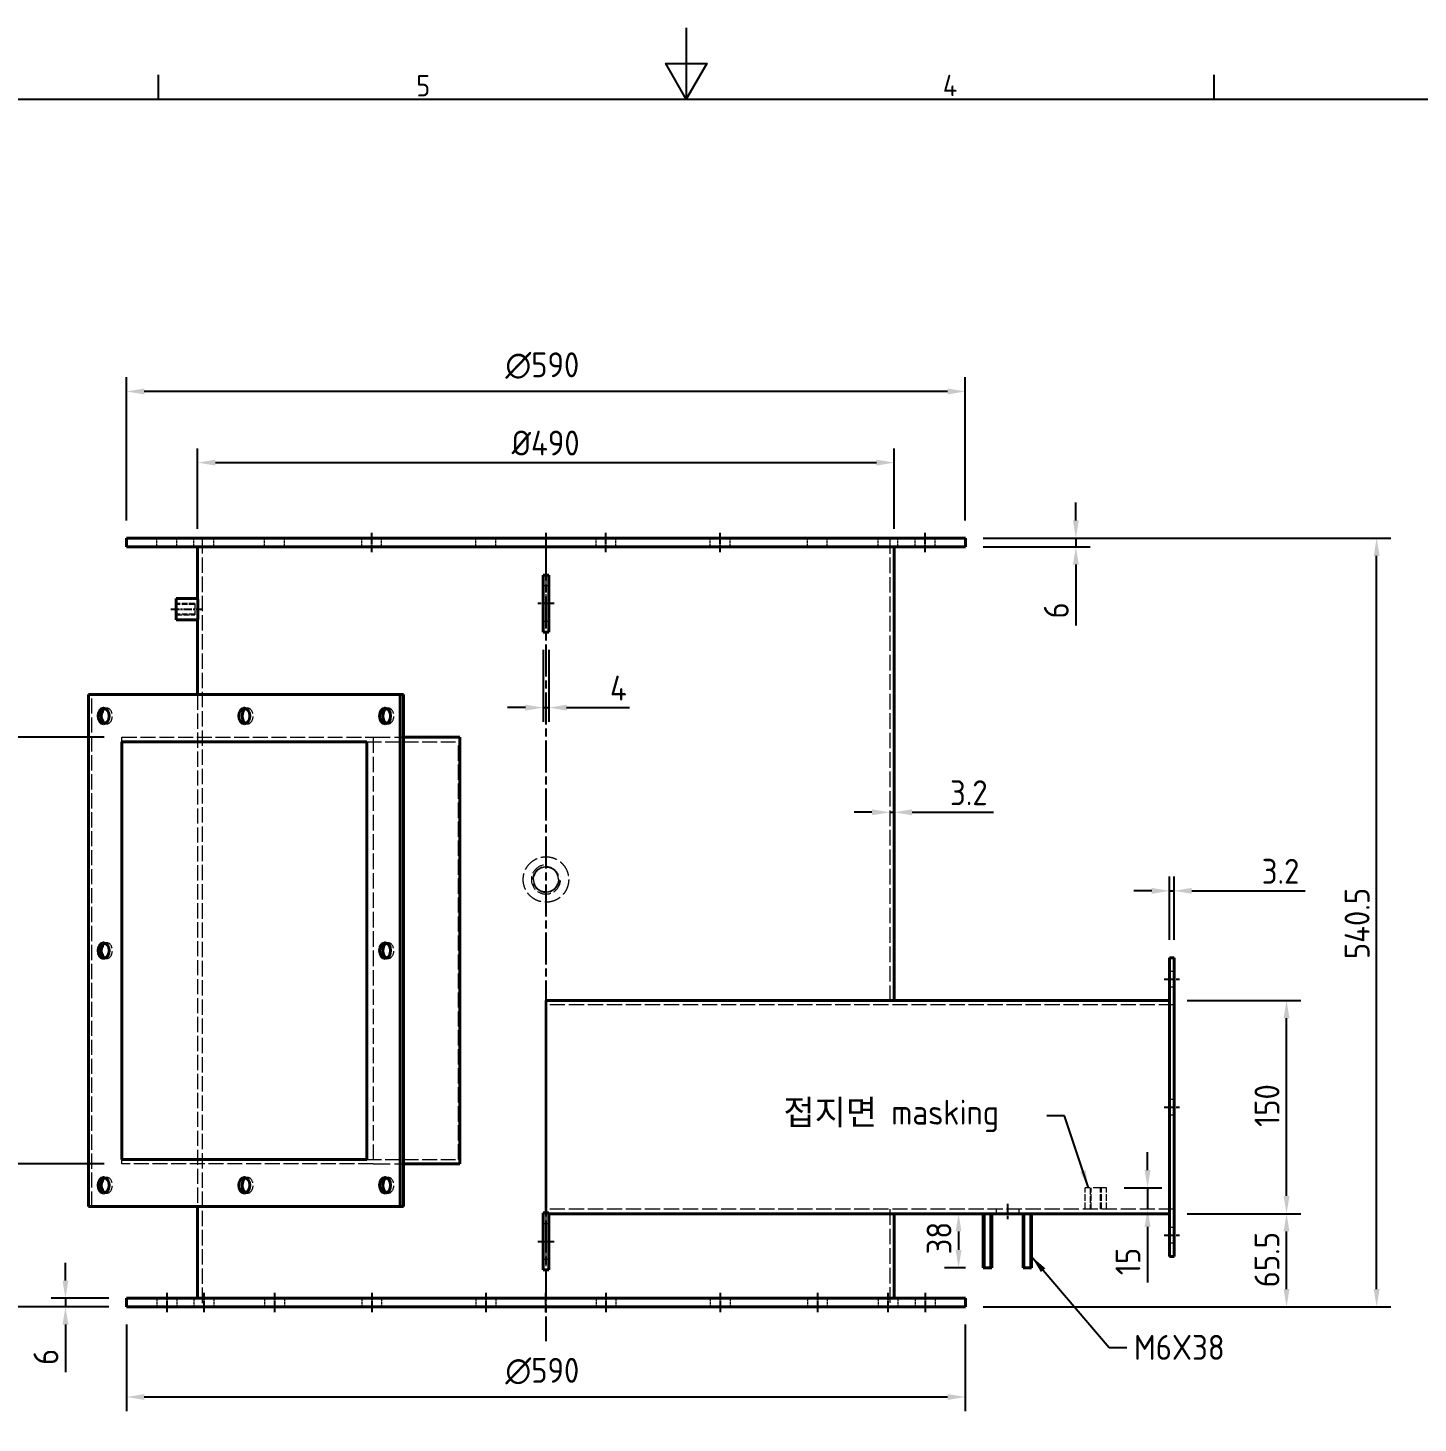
# Model space of a CAD drawing. Header units: millimetres. Extents: x -191 to 2970, y 0 to 2100.
# Drawn here: x 1022 to 2000, y 1119 to 2100 of the extents above; entities that cross this region are included whole.
import ezdxf

# ---------------------------------------------------------------- set-up
doc = ezdxf.new("R2010")
doc.units = ezdxf.units.MM
doc.header["$LTSCALE"] = 5
doc.linetypes.add('CHAIN', pattern=[0.3543, 0.2362, -0.0295, 0.0591, -0.0295])
doc.linetypes.add('DASHED', pattern=[0.2067, 0.1654, -0.0413])
doc.layers.get('0').update_dxf_attribs({"color": 3, "lineweight": 25})
for name, color, linetype, lineweight in [('가려진 것(ISO)', 2, 'DASHED', 18), ('가시적인 것(ISO)', 3, 'Continuous', 40), ('가시적인 좁은 것(ISO)', 3, 'Continuous', 35), ('경계(ISO)', 7, 'Continuous', 25), ('기호(ISO)', 5, 'Continuous', 25), ('중심선(ISO)', 1, 'Continuous', 25), ('치수(ISO)', 2, 'Continuous', 25)]:
    doc.layers.add(name, color=color, linetype=linetype, lineweight=lineweight)
doc.styles.add('문자 텍스트_M2B', font='isocp.shx')
doc.styles.add('치수 텍스트_PSTEK_POSCO', font='isocp.shx')
doc.dimstyles.new('치수_PSTEK_POSCO', dxfattribs={"dimscale": 5, "dimtxt": 3.5, "dimasz": 2.5, "dimexe": 2, "dimexo": 2.5, "dimgap": 1, "dimtad": 1, "dimrnd": 1e-08, "dimdsep": 46, "dimtxsty": '치수 텍스트_PSTEK_POSCO', "dimcen": 0.09, "dimdle": 10, "dimclrd": 7, "dimclre": 7, "dimclrt": 2, "dimadec": 1, "dimazin": 2, "dimtfac": 1, "dimtmove": 0, "dimatfit": 3, "dimfxl": 0, "dimtolj": 1, "dimlwd": -1, "dimlwe": -1, "dimarcsym": 0})
doc.dimstyles.new('치수_PSTEK_POSCO$7', dxfattribs={"dimscale": 5, "dimtxt": 3.5, "dimasz": 2.5, "dimexe": 2, "dimexo": 2.5, "dimgap": 1, "dimtad": 1, "dimrnd": 1e-08, "dimdsep": 46, "dimtxsty": '치수 텍스트_PSTEK_POSCO', "dimcen": 0.09, "dimdle": 10, "dimclrd": 7, "dimclre": 7, "dimclrt": 2, "dimadec": 1, "dimazin": 2, "dimtfac": 1, "dimtmove": 0, "dimatfit": 3, "dimfxl": 0, "dimtolj": 1, "dimlwd": -1, "dimlwe": -1, "dimarcsym": 0})

# ---------------------------------------------------------------- blocks, each defined once
blk = doc.blocks.new('경계 Default Border')
at = {"layer": '경계(ISO)'}
for p, q in [((222.75, 410), (222.75, 413.4)), ((371.25, 410), (371.25, 413.4))]:
    blk.add_line(p, q, dxfattribs=at)
at = {"layer": '경계(ISO)', "flags": 128}
for points in [[(297, 420), (297, 410), (294.11, 415), (299.89, 415), (297, 410)], [(10, 10), (10, 410), (584, 410), (584, 10), (10, 10)]]:
    blk.add_lwpolyline(points, dxfattribs=at)
at = {"layer": '경계(ISO)', "color": 2, "char_height": 3, "attachment_point": 7, "style": '문자 텍스트_M2B'}
for s, insert in [('5', (259.02, 410.37)), ('4', (333.1, 410.4))]:
    blk.add_mtext(s, dxfattribs=dict(at, insert=insert))
blk = doc.blocks.new('*D30')
at = {"layer": 'Defpoints', "color": 0, "transparency": 16777216}
for p in [(1091.32, 1844.36), (1091.32, 1741.17), (1681.32, 1741.17)]:
    blk.add_point(p, dxfattribs=at)
at = {"layer": '치수(ISO)', "color": 7, "transparency": 16777216}
for p, q in [((1091.32, 1753.67), (1091.32, 1854.36)), ((1681.32, 1753.67), (1681.32, 1854.36)), ((1668.82, 1844.36), (1103.82, 1844.36))]:
    blk.add_line(p, q, dxfattribs=at)
for points in [[(1103.82, 1846.44), (1103.82, 1842.27), (1091.32, 1844.36)], [(1668.82, 1846.44), (1668.82, 1842.27), (1681.32, 1844.36)]]:
    blk.add_solid(points, dxfattribs=at)
at = {"layer": '치수(ISO)', "color": 2, "transparency": 16777216, "insert": (1357.81, 1862.52), "char_height": 17.5, "attachment_point": 4, "style": '치수 텍스트_PSTEK_POSCO'}
blk.add_mtext('\\A1;\\fAIGDT|b0|i0;\\H17.5000;\\ln\\fisocp|b0|i0;\\H17.5000;590', dxfattribs=at)
blk = doc.blocks.new('*D31')
at = {"layer": 'Defpoints', "color": 0, "transparency": 16777216}
for p in [(1091.32, 1200.67), (1681.32, 1200.67), (1681.32, 1137.29)]:
    blk.add_point(p, dxfattribs=at)
at = {"layer": '치수(ISO)', "color": 7, "transparency": 16777216}
for p, q in [((1091.32, 1188.17), (1091.32, 1127.29)), ((1681.32, 1188.17), (1681.32, 1127.29)), ((1103.82, 1137.29), (1668.82, 1137.29))]:
    blk.add_line(p, q, dxfattribs=at)
for points in [[(1103.82, 1139.37), (1103.82, 1135.2), (1091.32, 1137.29)], [(1668.82, 1139.37), (1668.82, 1135.2), (1681.32, 1137.29)]]:
    blk.add_solid(points, dxfattribs=at)
at = {"layer": '치수(ISO)', "color": 2, "transparency": 16777216, "insert": (1357.81, 1155.45), "char_height": 17.5, "attachment_point": 4, "style": '치수 텍스트_PSTEK_POSCO'}
blk.add_mtext('\\A1;\\fAIGDT|b0|i0;\\H17.5000;\\ln\\fisocp|b0|i0;\\H17.5000;590', dxfattribs=at)
blk = doc.blocks.new('*D38')
at = {"layer": 'Defpoints', "color": 0, "transparency": 16777216}
for p in [(1824.92, 1266.17), (1907.26, 1266.17), (1681.32, 1200.67)]:
    blk.add_point(p, dxfattribs=at)
at = {"layer": '치수(ISO)', "color": 7, "transparency": 16777216}
for p, q in [((1837.42, 1266.17), (1917.26, 1266.17)), ((1907.26, 1213.17), (1907.26, 1253.67)), ((1693.82, 1200.67), (1917.26, 1200.67))]:
    blk.add_line(p, q, dxfattribs=at)
for points in [[(1905.17, 1253.67), (1909.34, 1253.67), (1907.26, 1266.17)], [(1905.17, 1213.17), (1909.34, 1213.17), (1907.26, 1200.67)]]:
    blk.add_solid(points, dxfattribs=at)
at = {"layer": '치수(ISO)', "color": 2, "transparency": 16777216, "insert": (1893.51, 1214.41), "char_height": 17.5, "attachment_point": 4, "rotation": 90, "style": '치수 텍스트_PSTEK_POSCO'}
blk.add_mtext('\\A1;65.5', dxfattribs=at)
blk = doc.blocks.new('*D39')
at = {"layer": 'Defpoints', "color": 0, "transparency": 16777216}
for p in [(1824.92, 1416.17), (1907.26, 1416.17), (1824.92, 1266.17)]:
    blk.add_point(p, dxfattribs=at)
at = {"layer": '치수(ISO)', "color": 7, "transparency": 16777216}
for p, q in [((1837.42, 1416.17), (1917.26, 1416.17)), ((1907.26, 1278.67), (1907.26, 1403.67)), ((1837.42, 1266.17), (1917.26, 1266.17))]:
    blk.add_line(p, q, dxfattribs=at)
for points in [[(1905.17, 1403.67), (1909.34, 1403.67), (1907.26, 1416.17)], [(1905.17, 1278.67), (1909.34, 1278.67), (1907.26, 1266.17)]]:
    blk.add_solid(points, dxfattribs=at)
at = {"layer": '치수(ISO)', "color": 2, "transparency": 16777216, "insert": (1893.51, 1327.17), "char_height": 17.5, "attachment_point": 4, "rotation": 90, "style": '치수 텍스트_PSTEK_POSCO'}
blk.add_mtext('\\A1;150', dxfattribs=at)
blk = doc.blocks.new('*D40')
at = {"layer": 'Defpoints', "color": 0, "transparency": 16777216}
for p in [(1824.92, 1493.2), (1824.92, 1446.17), (1828.12, 1446.17)]:
    blk.add_point(p, dxfattribs=at)
at = {"layer": '치수(ISO)', "color": 7, "transparency": 16777216}
for p, q in [((1824.92, 1458.67), (1824.92, 1503.2)), ((1828.12, 1458.67), (1828.12, 1503.2)), ((1812.42, 1493.2), (1799.92, 1493.2)), ((1824.92, 1493.2), (1828.12, 1493.2)), ((1840.62, 1493.2), (1920.39, 1493.2))]:
    blk.add_line(p, q, dxfattribs=at)
for points in [[(1812.42, 1495.28), (1812.42, 1491.12), (1824.92, 1493.2)], [(1840.62, 1495.28), (1840.62, 1491.12), (1828.12, 1493.2)]]:
    blk.add_solid(points, dxfattribs=at)
at = {"layer": '치수(ISO)', "color": 2, "transparency": 16777216, "insert": (1889.84, 1506.95), "char_height": 17.5, "attachment_point": 4, "style": '치수 텍스트_PSTEK_POSCO'}
blk.add_mtext('\\A1;3.2', dxfattribs=at)
blk = doc.blocks.new('*D48')
at = {"layer": 'Defpoints', "color": 0, "transparency": 16777216}
for p in [(1003.01, 1301.17), (1088.06, 1301.17), (1091.32, 1200.67)]:
    blk.add_point(p, dxfattribs=at)
at = {"layer": '치수(ISO)', "color": 7, "transparency": 16777216}
for p, q in [((1075.56, 1301.17), (993.01, 1301.17)), ((1003.01, 1213.17), (1003.01, 1288.67)), ((1078.82, 1200.67), (993.01, 1200.67))]:
    blk.add_line(p, q, dxfattribs=at)
for points in [[(1000.92, 1288.67), (1005.09, 1288.67), (1003.01, 1301.17)], [(1000.92, 1213.17), (1005.09, 1213.17), (1003.01, 1200.67)]]:
    blk.add_solid(points, dxfattribs=at)
at = {"layer": '치수(ISO)', "color": 2, "transparency": 16777216, "insert": (989.26, 1229.21), "char_height": 17.5, "attachment_point": 4, "rotation": 90, "style": '치수 텍스트_PSTEK_POSCO'}
blk.add_mtext('\\A1;100.5', dxfattribs=at)
blk = doc.blocks.new('*D49')
at = {"layer": 'Defpoints', "color": 0, "transparency": 16777216}
for p in [(1003.01, 1601.17), (1088.06, 1601.17), (1088.06, 1301.17)]:
    blk.add_point(p, dxfattribs=at)
at = {"layer": '치수(ISO)', "color": 7, "transparency": 16777216}
for p, q in [((1075.56, 1601.17), (993.01, 1601.17)), ((1003.01, 1313.67), (1003.01, 1588.67)), ((1075.56, 1301.17), (993.01, 1301.17))]:
    blk.add_line(p, q, dxfattribs=at)
for points in [[(1000.92, 1588.67), (1005.09, 1588.67), (1003.01, 1601.17)], [(1000.92, 1313.67), (1005.09, 1313.67), (1003.01, 1301.17)]]:
    blk.add_solid(points, dxfattribs=at)
at = {"layer": '치수(ISO)', "color": 2, "transparency": 16777216, "insert": (989.26, 1435.42), "char_height": 17.5, "attachment_point": 4, "rotation": 90, "style": '치수 텍스트_PSTEK_POSCO'}
blk.add_mtext('\\A1;300', dxfattribs=at)
blk = doc.blocks.new('*D50')
at = {"layer": 'Defpoints', "color": 0, "transparency": 16777216}
for p in [(1681.32, 1741.17), (1970.65, 1741.17), (1681.32, 1200.67)]:
    blk.add_point(p, dxfattribs=at)
at = {"layer": '치수(ISO)', "color": 7, "transparency": 16777216}
for p, q in [((1693.82, 1741.17), (1980.65, 1741.17)), ((1970.65, 1213.17), (1970.65, 1728.67)), ((1693.82, 1200.67), (1980.65, 1200.67))]:
    blk.add_line(p, q, dxfattribs=at)
for points in [[(1968.57, 1728.67), (1972.74, 1728.67), (1970.65, 1741.17)], [(1968.57, 1213.17), (1972.74, 1213.17), (1970.65, 1200.67)]]:
    blk.add_solid(points, dxfattribs=at)
at = {"layer": '치수(ISO)', "color": 2, "transparency": 16777216, "insert": (1956.9, 1445.18), "char_height": 17.5, "attachment_point": 4, "rotation": 90, "style": '치수 텍스트_PSTEK_POSCO'}
blk.add_mtext('\\A1;540.5', dxfattribs=at)
blk = doc.blocks.new('*D51')
at = {"layer": 'Defpoints', "color": 0, "transparency": 16777216}
for p in [(1631.32, 1794.33), (1141.32, 1735.17), (1631.32, 1735.17)]:
    blk.add_point(p, dxfattribs=at)
at = {"layer": '치수(ISO)', "color": 7, "transparency": 16777216}
for p, q in [((1141.32, 1747.67), (1141.32, 1804.33)), ((1631.32, 1747.67), (1631.32, 1804.33)), ((1153.82, 1794.33), (1618.82, 1794.33))]:
    blk.add_line(p, q, dxfattribs=at)
for points in [[(1153.82, 1796.41), (1153.82, 1792.25), (1141.32, 1794.33)], [(1618.82, 1796.41), (1618.82, 1792.25), (1631.32, 1794.33)]]:
    blk.add_solid(points, dxfattribs=at)
at = {"layer": '치수(ISO)', "color": 2, "transparency": 16777216, "insert": (1362.22, 1808.08), "char_height": 17.5, "attachment_point": 4, "style": '치수 텍스트_PSTEK_POSCO'}
blk.add_mtext('\\A1;Ø490', dxfattribs=at)
blk = doc.blocks.new('*D55')
at = {"layer": 'Defpoints', "color": 0, "transparency": 16777216}
for p in [(1384.32, 1675.17), (1388.32, 1675.17), (1388.32, 1622.02)]:
    blk.add_point(p, dxfattribs=at)
at = {"layer": '치수(ISO)', "color": 7, "transparency": 16777216}
for p, q in [((1384.32, 1662.67), (1384.32, 1612.02)), ((1388.32, 1662.67), (1388.32, 1612.02)), ((1371.82, 1622.02), (1359.32, 1622.02)), ((1384.32, 1622.02), (1388.32, 1622.02)), ((1400.82, 1622.02), (1445.12, 1622.02))]:
    blk.add_line(p, q, dxfattribs=at)
for points in [[(1371.82, 1624.1), (1371.82, 1619.94), (1384.32, 1622.02)], [(1400.82, 1624.1), (1400.82, 1619.94), (1388.32, 1622.02)]]:
    blk.add_solid(points, dxfattribs=at)
at = {"layer": '치수(ISO)', "color": 2, "transparency": 16777216, "insert": (1431.37, 1635.77), "char_height": 17.5, "attachment_point": 4, "style": '치수 텍스트_PSTEK_POSCO'}
blk.add_mtext('\\A1;4', dxfattribs=at)
blk = doc.blocks.new('*D57')
at = {"layer": 'Defpoints', "color": 0, "transparency": 16777216}
for p in [(1681.32, 1741.17), (1759.06, 1741.17), (1681.32, 1735.17)]:
    blk.add_point(p, dxfattribs=at)
at = {"layer": '치수(ISO)', "color": 7, "transparency": 16777216}
for p, q in [((1759.06, 1753.67), (1759.06, 1766.17)), ((1693.82, 1741.17), (1769.06, 1741.17)), ((1759.06, 1741.17), (1759.06, 1735.17)), ((1693.82, 1735.17), (1769.06, 1735.17)), ((1759.06, 1722.67), (1759.06, 1679.67))]:
    blk.add_line(p, q, dxfattribs=at)
for points in [[(1756.98, 1753.67), (1761.15, 1753.67), (1759.06, 1741.17)], [(1756.98, 1722.67), (1761.15, 1722.67), (1759.06, 1735.17)]]:
    blk.add_solid(points, dxfattribs=at)
at = {"layer": '치수(ISO)', "color": 2, "transparency": 16777216, "insert": (1745.31, 1684.67), "char_height": 17.5, "attachment_point": 4, "rotation": 90, "style": '치수 텍스트_PSTEK_POSCO'}
blk.add_mtext('\\A1;6', dxfattribs=at)
blk = doc.blocks.new('*D58')
at = {"layer": 'Defpoints', "color": 0, "transparency": 16777216}
for p in [(1631.32, 1548.43), (1628.12, 1525.46), (1631.32, 1523.12)]:
    blk.add_point(p, dxfattribs=at)
at = {"layer": '치수(ISO)', "color": 7, "transparency": 16777216}
for p, q in [((1615.62, 1548.43), (1603.12, 1548.43)), ((1628.12, 1548.43), (1631.32, 1548.43)), ((1643.82, 1548.43), (1701.11, 1548.43))]:
    blk.add_line(p, q, dxfattribs=at)
for points in [[(1615.62, 1550.52), (1615.62, 1546.35), (1628.12, 1548.43)], [(1643.82, 1550.52), (1643.82, 1546.35), (1631.32, 1548.43)]]:
    blk.add_solid(points, dxfattribs=at)
at = {"layer": '치수(ISO)', "color": 2, "transparency": 16777216, "insert": (1670.56, 1562.19), "char_height": 17.5, "attachment_point": 4, "style": '치수 텍스트_PSTEK_POSCO'}
blk.add_mtext('\\A1;3.2', dxfattribs=at)
blk = doc.blocks.new('*D63')
at = {"layer": 'Defpoints', "color": 0, "transparency": 16777216}
for p in [(1693.92, 1266.17), (1676.57, 1228.17), (1693.92, 1228.17)]:
    blk.add_point(p, dxfattribs=at)
at = {"layer": '치수(ISO)', "color": 7, "transparency": 16777216}
for p, q in [((1681.42, 1266.17), (1666.57, 1266.17)), ((1676.57, 1253.67), (1676.57, 1240.67)), ((1681.42, 1228.17), (1666.57, 1228.17))]:
    blk.add_line(p, q, dxfattribs=at)
for points in [[(1674.49, 1253.67), (1678.66, 1253.67), (1676.57, 1266.17)], [(1674.49, 1240.67), (1678.66, 1240.67), (1676.57, 1228.17)]]:
    blk.add_solid(points, dxfattribs=at)
at = {"layer": '치수(ISO)', "color": 2, "transparency": 16777216, "insert": (1662.82, 1237.55), "char_height": 17.5, "attachment_point": 4, "rotation": 90, "style": '치수 텍스트_PSTEK_POSCO'}
blk.add_mtext('\\A1;38', dxfattribs=at)
blk = doc.blocks.new('*D64')
at = {"layer": 'Defpoints', "color": 0, "transparency": 16777216}
for p in [(1048.34, 1206.67), (1091.32, 1206.67), (1091.32, 1200.67)]:
    blk.add_point(p, dxfattribs=at)
at = {"layer": '치수(ISO)', "color": 7, "transparency": 16777216}
for p, q in [((1048.34, 1219.17), (1048.34, 1231.67)), ((1078.82, 1206.67), (1038.34, 1206.67)), ((1078.82, 1200.67), (1038.34, 1200.67)), ((1048.34, 1206.67), (1048.34, 1200.67)), ((1048.34, 1188.17), (1048.34, 1154.82))]:
    blk.add_line(p, q, dxfattribs=at)
for points in [[(1046.26, 1219.17), (1050.42, 1219.17), (1048.34, 1206.67)], [(1046.26, 1188.17), (1050.42, 1188.17), (1048.34, 1200.67)]]:
    blk.add_solid(points, dxfattribs=at)
at = {"layer": '치수(ISO)', "color": 2, "transparency": 16777216, "insert": (1034.59, 1159.82), "char_height": 17.5, "attachment_point": 4, "rotation": 90, "style": '치수 텍스트_PSTEK_POSCO'}
blk.add_mtext('\\A1;6', dxfattribs=at)
blk = doc.blocks.new('*D68')
at = {"layer": 'Defpoints', "color": 0, "transparency": 16777216}
for p in [(1780.62, 1284.37), (1809.5, 1269.37), (1812.39, 1269.37)]:
    blk.add_point(p, dxfattribs=at)
at = {"layer": '치수(ISO)', "color": 7, "transparency": 16777216}
for p, q in [((1809.5, 1296.87), (1809.5, 1309.37)), ((1793.12, 1284.37), (1819.5, 1284.37)), ((1809.5, 1284.37), (1809.5, 1269.37)), ((1809.5, 1256.87), (1809.5, 1217.9))]:
    blk.add_line(p, q, dxfattribs=at)
for points in [[(1807.42, 1296.87), (1811.59, 1296.87), (1809.5, 1284.37)], [(1807.42, 1256.87), (1811.59, 1256.87), (1809.5, 1269.37)]]:
    blk.add_solid(points, dxfattribs=at)
at = {"layer": '치수(ISO)', "color": 2, "transparency": 16777216, "insert": (1795.75, 1222.9), "char_height": 17.5, "attachment_point": 4, "rotation": 90, "style": '치수 텍스트_PSTEK_POSCO'}
blk.add_mtext('\\A1;15', dxfattribs=at)

msp = doc.modelspace()

# ---------------------------------------------------------------- linework, layer by layer
at = {"layer": '가려진 것(ISO)', "ltscale": 2.285536}
for p, q in [((1112.6452, 1735.172), (1112.6452, 1741.172)), ((1126.6452, 1735.172), (1126.6452, 1741.172)), ((1138.7493, 1735.172), (1138.7493, 1741.172)), ((1152.7493, 1735.172), (1152.7493, 1741.172)), ((1188.4022, 1735.172), (1188.4022, 1741.172)), ((1202.4022, 1735.172), (1202.4022, 1741.172)), ((1256.7436, 1735.172), (1256.7436, 1741.172)), ((1270.7436, 1735.172), (1270.7436, 1741.172)), ((1337.0837, 1735.172), (1337.0837, 1741.172)), ((1351.0837, 1735.172), (1351.0837, 1741.172)), ((1421.5583, 1735.172), (1421.5583, 1741.172)), ((1435.5583, 1735.172), (1435.5583, 1741.172)), ((1501.8985, 1735.172), (1501.8985, 1741.172)), ((1515.8985, 1735.172), (1515.8985, 1741.172)), ((1570.2399, 1735.172), (1570.2399, 1741.172)), ((1584.2399, 1735.172), (1584.2399, 1741.172)), ((1619.8928, 1735.172), (1619.8928, 1741.172)), ((1633.8928, 1735.172), (1633.8928, 1741.172)), ((1645.9969, 1735.172), (1645.9969, 1741.172)), ((1659.9969, 1735.172), (1659.9969, 1741.172)), ((1112.6452, 1206.672), (1112.6452, 1200.672)), ((1126.6452, 1206.672), (1126.6452, 1200.672)), ((1138.7493, 1206.672), (1138.7493, 1200.672)), ((1152.7493, 1206.672), (1152.7493, 1200.672)), ((1188.4022, 1206.672), (1188.4022, 1200.672)), ((1202.4022, 1206.672), (1202.4022, 1200.672)), ((1256.7436, 1206.672), (1256.7436, 1200.672)), ((1270.7436, 1206.672), (1270.7436, 1200.672)), ((1337.0837, 1206.672), (1337.0837, 1200.672)), ((1351.0837, 1206.672), (1351.0837, 1200.672)), ((1421.5583, 1206.672), (1421.5583, 1200.672)), ((1435.5583, 1206.672), (1435.5583, 1200.672)), ((1501.8985, 1206.672), (1501.8985, 1200.672)), ((1515.8985, 1206.672), (1515.8985, 1200.672)), ((1570.2399, 1206.672), (1570.2399, 1200.672)), ((1584.2399, 1206.672), (1584.2399, 1200.672)), ((1619.8928, 1206.672), (1619.8928, 1200.672)), ((1633.8928, 1206.672), (1633.8928, 1200.672)), ((1645.9969, 1206.672), (1645.9969, 1200.672)), ((1659.9969, 1206.672), (1659.9969, 1200.672))]:
    msp.add_line(p, q, dxfattribs=at)
at = {"layer": '가려진 것(ISO)', "ltscale": 13.074504}
msp.add_line((1144.521, 1741.172), (1144.521, 1200.672), dxfattribs=at)
at = {"layer": '가려진 것(ISO)', "ltscale": 13.231737}
msp.add_line((1628.121, 1741.172), (1628.121, 1412.972), dxfattribs=at)
at = {"layer": '가려진 것(ISO)', "ltscale": 1.523657}
for p, q in [((1388.321, 1707.672), (1384.321, 1707.672)), ((1388.321, 1682.672), (1384.321, 1682.672)), ((1384.321, 1259.172), (1388.321, 1259.172)), ((1384.321, 1234.172), (1388.321, 1234.172))]:
    msp.add_line(p, q, dxfattribs=at)
at = {"layer": '가려진 것(ISO)', "ltscale": 12.901145}
for p, q in [((1386.321, 1715.172), (1386.321, 1675.172)), ((1066.8502, 1271.172), (1066.8502, 1631.172)), ((1141.321, 1631.172), (1141.321, 1271.172))]:
    msp.add_line(p, q, dxfattribs=at)
at = {"layer": '가려진 것(ISO)', "ltscale": 4.952111}
for p, q in [((1139.321, 1695.172), (1126.321, 1695.172)), ((1139.321, 1694.4955), (1126.321, 1694.4955)), ((1139.321, 1687.8485), (1126.321, 1687.8485)), ((1126.321, 1687.172), (1139.321, 1687.172))]:
    msp.add_line(p, q, dxfattribs=at)
at = {"layer": '가려진 것(ISO)', "ltscale": 4.786925}
msp.add_line((1139.321, 1695.172), (1139.321, 1687.172), dxfattribs=at)
at = {"layer": '가려진 것(ISO)', "ltscale": 1.218906}
for p, q in [((1077.4568, 1621.672), (1075.194, 1621.672)), ((1176.4517, 1621.672), (1174.189, 1621.672)), ((1275.4467, 1621.672), (1273.1839, 1621.672)), ((1077.4568, 1610.672), (1075.194, 1610.672)), ((1176.4517, 1610.672), (1174.189, 1610.672)), ((1275.4467, 1610.672), (1273.1839, 1610.672)), ((1088.0634, 1597.972), (1088.0634, 1601.172)), ((1077.4568, 1456.672), (1075.194, 1456.672)), ((1275.4467, 1456.672), (1273.1839, 1456.672)), ((1077.4568, 1445.672), (1075.194, 1445.672)), ((1275.4467, 1445.672), (1273.1839, 1445.672)), ((1824.921, 1436.672), (1828.121, 1436.672)), ((1824.921, 1425.672), (1828.121, 1425.672)), ((1824.921, 1346.672), (1828.121, 1346.672)), ((1824.921, 1335.672), (1828.121, 1335.672)), ((1088.0634, 1301.172), (1088.0634, 1304.372)), ((1077.4568, 1291.672), (1075.194, 1291.672)), ((1176.4517, 1291.672), (1174.189, 1291.672)), ((1275.4467, 1291.672), (1273.1839, 1291.672)), ((1077.4568, 1280.672), (1075.194, 1280.672)), ((1176.4517, 1280.672), (1174.189, 1280.672)), ((1275.4467, 1280.672), (1273.1839, 1280.672)), ((1702.921, 1269.372), (1702.921, 1266.172)), ((1718.921, 1269.372), (1718.921, 1266.172)), ((1824.921, 1256.672), (1828.121, 1256.672)), ((1824.921, 1245.672), (1828.121, 1245.672))]:
    msp.add_line(p, q, dxfattribs=at)
at = {"layer": '가려진 것(ISO)', "ltscale": 12.731393}
for p, q in [((1088.0634, 1601.172), (1264.8401, 1601.172)), ((1264.8401, 1301.172), (1088.0634, 1301.172))]:
    msp.add_line(p, q, dxfattribs=at)
at = {"layer": '가려진 것(ISO)', "ltscale": 13.194353}
msp.add_line((1264.8401, 1601.172), (1264.8401, 1301.172), dxfattribs=at)
at = {"layer": '가려진 것(ISO)', "ltscale": 14.513788}
for p, q in [((1264.8401, 1601.172), (1286.0533, 1601.172)), ((1264.8401, 1301.172), (1286.0533, 1301.172))]:
    msp.add_line(p, q, dxfattribs=at)
at = {"layer": '가려진 것(ISO)', "ltscale": 12.594825}
for p, q in [((1260.3146, 1597.972), (1324.7442, 1597.972)), ((1260.3146, 1304.372), (1324.7442, 1304.372))]:
    msp.add_line(p, q, dxfattribs=at)
at = {"layer": '가려진 것(ISO)', "ltscale": 12.912873}
msp.add_line((1324.7442, 1304.372), (1324.7442, 1597.972), dxfattribs=at)
at = {"layer": '가려진 것(ISO)', "ltscale": 12.953922}
for p, q in [((1828.121, 1412.972), (1386.321, 1412.972)), ((1828.121, 1269.372), (1386.321, 1269.372))]:
    msp.add_line(p, q, dxfattribs=at)
at = {"layer": '가려진 것(ISO)', "ltscale": 11.399102}
msp.add_line((1780.621, 1284.372), (1765.621, 1284.372), dxfattribs=at)
at = {"layer": '가려진 것(ISO)', "ltscale": 5.71399}
for p, q in [((1765.621, 1269.372), (1765.621, 1284.372)), ((1769.121, 1284.372), (1769.121, 1269.372)), ((1769.7975, 1269.372), (1769.7975, 1284.372)), ((1776.4445, 1269.372), (1776.4445, 1284.372)), ((1777.121, 1269.372), (1777.121, 1284.372)), ((1780.621, 1269.372), (1780.621, 1284.372))]:
    msp.add_line(p, q, dxfattribs=at)
at = {"layer": '가려진 것(ISO)', "ltscale": 0.19037}
msp.add_line((1386.321, 1266.672), (1386.321, 1266.172), dxfattribs=at)
at = {"layer": '가려진 것(ISO)', "ltscale": 12.739881}
msp.add_line((1386.321, 1266.172), (1386.321, 1226.672), dxfattribs=at)
at = {"layer": '가려진 것(ISO)', "ltscale": 0.761779}
msp.add_line((1388.321, 1266.172), (1386.321, 1266.172), dxfattribs=at)
at = {"layer": '가려진 것(ISO)', "ltscale": 13.29463}
msp.add_line((1628.121, 1269.372), (1628.121, 1200.672), dxfattribs=at)
at = {"layer": '가려진 것(ISO)', "ltscale": 13.922766}
msp.add_circle((1386.321, 1501.172), 9.1604, dxfattribs=at)
at = {"layer": '가려진 것(ISO)', "ltscale": 13.364307}
msp.add_circle((1386.321, 1501.172), 8.793, dxfattribs=at)
at = {"layer": '가려진 것(ISO)', "ltscale": 11.678567}
msp.add_arc((1386.321, 1501.172), 10.2452, 100, 10, dxfattribs=at)
at = {"layer": '가려진 것(ISO)', "ltscale": 9.930191}
for centre in [(1077.4568, 1616.172), (1176.4517, 1616.172), (1275.4467, 1616.172), (1077.4568, 1451.172), (1275.4467, 1451.172), (1077.4568, 1286.172), (1176.4517, 1286.172), (1275.4467, 1286.172)]:
    msp.add_ellipse(centre, major_axis=(0, -5.5), ratio=0.70710678, start_param=5.98800842, end_param=9.71995485, dxfattribs=at)
at = {"layer": '가려진 것(ISO)', "ltscale": 13.899604}
msp.add_open_spline([(1402.321, 1501.172), (1402.321, 1502.1768), (1402.2249, 1503.2158), (1401.8198, 1505.2825), (1401.511, 1506.3102), (1400.6945, 1508.2812), (1400.1861, 1509.226), (1399.0113, 1510.9732), (1398.3449, 1511.7756), (1396.9246, 1513.1958), (1396.1223, 1513.8623), (1394.3751, 1515.0371), (1393.4302, 1515.5455), (1391.4593, 1516.362), (1390.4316, 1516.6708), (1388.3649, 1517.0758), (1387.3258, 1517.172), (1385.3162, 1517.172), (1384.2772, 1517.0758), (1382.2105, 1516.6708), (1381.1828, 1516.362), (1379.2118, 1515.5455), (1378.267, 1515.0371), (1376.5198, 1513.8623), (1375.7174, 1513.1958), (1374.2972, 1511.7756), (1373.6307, 1510.9732), (1372.4559, 1509.226), (1371.9475, 1508.2812), (1371.131, 1506.3102), (1370.8223, 1505.2825), (1370.4172, 1503.2158), (1370.321, 1502.1768), (1370.321, 1500.1672), (1370.4172, 1499.1282), (1370.8223, 1497.0614), (1371.131, 1496.0337), (1371.9475, 1494.0628), (1372.4559, 1493.118), (1373.6307, 1491.3707), (1374.2972, 1490.5684), (1375.7174, 1489.1482), (1376.5198, 1488.4817), (1378.267, 1487.3069), (1379.2118, 1486.7985), (1381.1828, 1485.982), (1382.2105, 1485.6732), (1384.2772, 1485.2682), (1385.3162, 1485.172), (1387.3258, 1485.172), (1388.3649, 1485.2682), (1390.4316, 1485.6732), (1391.4593, 1485.982), (1393.4302, 1486.7985), (1394.3751, 1487.3069), (1396.1223, 1488.4817), (1396.9246, 1489.1482), (1398.3449, 1490.5684), (1399.0113, 1491.3707), (1400.1861, 1493.118), (1400.6945, 1494.0628), (1401.511, 1496.0337), (1401.8198, 1497.0614), (1402.2249, 1499.1282), (1402.321, 1500.1672), (1402.321, 1501.172)], degree=3, knots=[0, 0, 0, 0, 0.30144148, 0.30144148, 0.60288296, 0.60288296, 0.90432445, 0.90432445, 1.20576593, 1.20576593, 1.50720722, 1.50720722, 1.80864852, 1.80864852, 2.11008982, 2.11008982, 2.41153111, 2.41153111, 2.71297241, 2.71297241, 3.01441371, 3.01441371, 3.315855, 3.315855, 3.6172963, 3.6172963, 3.91873778, 3.91873778, 4.22017926, 4.22017926, 4.52162074, 4.52162074, 4.82306223, 4.82306223, 5.12450371, 5.12450371, 5.42594519, 5.42594519, 5.72738667, 5.72738667, 6.02882815, 6.02882815, 6.33026945, 6.33026945, 6.63171075, 6.63171075, 6.93315204, 6.93315204, 7.23459334, 7.23459334, 7.53603464, 7.53603464, 7.83747593, 7.83747593, 8.13891723, 8.13891723, 8.44035852, 8.44035852, 8.74180001, 8.74180001, 9.04324149, 9.04324149, 9.34468297, 9.34468297, 9.64612445, 9.64612445, 9.64612445, 9.64612445], dxfattribs=at)
at = {"layer": '가려진 것(ISO)', "ltscale": 13.279113}
msp.add_open_spline([(1395.0585, 1501.172), (1395.0585, 1500.0748), (1394.8392, 1498.9045), (1393.9475, 1496.7518), (1393.2751, 1495.7694), (1391.7237, 1494.2179), (1390.7412, 1493.5455), (1388.5885, 1492.6538), (1387.4182, 1492.4345), (1385.2238, 1492.4345), (1384.0536, 1492.6538), (1381.9008, 1493.5455), (1380.9184, 1494.2179), (1379.367, 1495.7694), (1378.6946, 1496.7518), (1377.8028, 1498.9045), (1377.5835, 1500.0748), (1377.5835, 1502.2692), (1377.8028, 1503.4395), (1378.6946, 1505.5922), (1379.367, 1506.5746), (1380.9184, 1508.1261), (1381.9008, 1508.7985), (1384.0536, 1509.6902), (1385.2238, 1509.9095), (1387.4182, 1509.9095), (1388.5885, 1509.6902), (1390.7412, 1508.7985), (1391.7237, 1508.1261), (1393.2751, 1506.5746), (1393.9475, 1505.5922), (1394.8392, 1503.4395), (1395.0585, 1502.2692), (1395.0585, 1501.172)], degree=3, knots=[0, 0, 0, 0, 0.32916074, 0.32916074, 0.65832148, 0.65832148, 0.98748221, 0.98748221, 1.31664293, 1.31664293, 1.64580365, 1.64580365, 1.97496437, 1.97496437, 2.30412512, 2.30412512, 2.63328586, 2.63328586, 2.9624466, 2.9624466, 3.29160734, 3.29160734, 3.62076806, 3.62076806, 3.94992879, 3.94992879, 4.27908951, 4.27908951, 4.60825023, 4.60825023, 4.93741098, 4.93741098, 5.26657172, 5.26657172, 5.26657172, 5.26657172], dxfattribs=at)
at = {"layer": '가시적인 것(ISO)'}
for p, q in [((1091.321, 1741.172), (1681.321, 1741.172)), ((1091.321, 1741.172), (1091.321, 1735.172)), ((1681.321, 1741.172), (1681.321, 1735.172)), ((1091.321, 1735.172), (1681.321, 1735.172)), ((1141.321, 1735.172), (1141.321, 1698.672)), ((1631.321, 1735.172), (1631.321, 1416.172)), ((1384.321, 1675.172), (1384.321, 1715.172)), ((1384.321, 1715.172), (1388.321, 1715.172)), ((1388.321, 1715.172), (1388.321, 1675.172)), ((1126.321, 1698.672), (1126.321, 1683.672)), ((1126.321, 1698.672), (1141.321, 1698.672)), ((1126.321, 1683.672), (1141.321, 1683.672)), ((1141.321, 1683.672), (1141.321, 1631.172)), ((1384.321, 1675.172), (1388.321, 1675.172)), ((1283.7905, 1631.172), (1064.5874, 1631.172)), ((1064.5874, 1631.172), (1064.5874, 1271.172)), ((1283.7905, 1631.172), (1286.0533, 1631.172)), ((1283.7905, 1271.172), (1283.7905, 1631.172)), ((1286.0533, 1631.172), (1286.0533, 1271.172)), ((1286.0533, 1601.172), (1325.7127, 1601.172)), ((1325.7127, 1601.172), (1325.7127, 1301.172)), ((1088.0634, 1304.372), (1088.0634, 1597.972)), ((1088.0634, 1597.972), (1260.3146, 1597.972)), ((1260.3146, 1597.972), (1260.3146, 1304.372)), ((1828.121, 1446.172), (1824.921, 1446.172)), ((1824.921, 1236.172), (1824.921, 1446.172)), ((1828.121, 1446.172), (1828.121, 1236.172)), ((1824.921, 1416.172), (1386.321, 1416.172)), ((1260.3146, 1304.372), (1088.0634, 1304.372)), ((1286.0533, 1301.172), (1325.7127, 1301.172)), ((1064.5874, 1271.172), (1283.7905, 1271.172)), ((1141.321, 1271.172), (1141.321, 1206.672)), ((1283.7905, 1271.172), (1286.0533, 1271.172)), ((1384.321, 1266.672), (1384.321, 1226.672)), ((1384.321, 1266.672), (1388.321, 1266.672)), ((1388.321, 1226.672), (1388.321, 1266.672)), ((1824.921, 1266.172), (1388.321, 1266.172)), ((1631.321, 1266.172), (1631.321, 1206.672)), ((1693.921, 1266.172), (1693.921, 1228.172)), ((1699.921, 1266.172), (1699.921, 1228.172)), ((1721.921, 1266.172), (1721.921, 1228.172)), ((1727.921, 1266.172), (1727.921, 1228.172)), ((1828.121, 1236.172), (1824.921, 1236.172)), ((1384.321, 1226.672), (1388.321, 1226.672)), ((1693.921, 1228.172), (1699.921, 1228.172)), ((1721.921, 1228.172), (1727.921, 1228.172)), ((1681.321, 1206.672), (1091.321, 1206.672)), ((1091.321, 1200.672), (1091.321, 1206.672)), ((1681.321, 1200.672), (1091.321, 1200.672)), ((1681.321, 1200.672), (1681.321, 1206.672))]:
    msp.add_line(p, q, dxfattribs=at)
for centre in [(1075.194, 1616.172), (1174.189, 1616.172), (1273.1839, 1616.172), (1075.194, 1451.172), (1273.1839, 1451.172), (1075.194, 1286.172), (1174.189, 1286.172), (1273.1839, 1286.172)]:
    msp.add_ellipse(centre, major_axis=(0, -5.5), ratio=0.70710678, dxfattribs=at)
for centre in [(1077.4568, 1616.172), (1176.4517, 1616.172), (1275.4467, 1616.172), (1077.4568, 1451.172), (1275.4467, 1451.172), (1077.4568, 1286.172), (1176.4517, 1286.172), (1275.4467, 1286.172)]:
    msp.add_ellipse(centre, major_axis=(0, 5.5), ratio=0.70710678, start_param=0.29517689, end_param=2.84641577, dxfattribs=at)
for points, knots in [([(1141.321, 1698.672), (1141.3234, 1698.5967), (1141.327, 1698.4838), (1141.3487, 1697.7183), (1141.364, 1697.1412), (1141.3929, 1695.8094), (1141.4082, 1694.9661), (1141.4299, 1693.1183), (1141.4359, 1692.1138), (1141.4359, 1691.172)], [3.39040741, 3.39040741, 3.39040741, 3.39040741, 3.67294135, 3.67294135, 3.9554753, 3.9554753, 4.23800926, 4.23800926, 4.52054321, 4.52054321, 4.52054321, 4.52054321]), ([(1141.4359, 1691.172), (1141.4359, 1690.2302), (1141.4299, 1689.2257), (1141.4082, 1687.3779), (1141.3929, 1686.5346), (1141.364, 1685.2028), (1141.3487, 1684.6256), (1141.327, 1683.8602), (1141.3234, 1683.7473), (1141.321, 1683.672)], [0, 0, 0, 0, 0.28253395, 0.28253395, 0.56506791, 0.56506791, 0.84760186, 0.84760186, 1.1301358, 1.1301358, 1.1301358, 1.1301358])]:
    msp.add_open_spline(points, degree=3, knots=knots, dxfattribs=at)
at = {"layer": '가시적인 좁은 것(ISO)'}
for p, q in [((1386.321, 1416.172), (1386.321, 1266.672)), ((1694.52, 1266.172), (1694.52, 1228.172)), ((1699.322, 1228.172), (1699.322, 1266.172)), ((1722.52, 1266.172), (1722.52, 1228.172)), ((1727.322, 1228.172), (1727.322, 1266.172))]:
    msp.add_line(p, q, dxfattribs=at)
at = {"layer": '중심선(ISO)', "linetype": 'CHAIN', "ltscale": 3.00016}
for p, q in [((1263.7436, 1731.422), (1263.7436, 1744.922)), ((1428.5583, 1731.422), (1428.5583, 1744.922)), ((1508.8985, 1731.422), (1508.8985, 1744.922)), ((1652.9969, 1731.422), (1652.9969, 1744.922)), ((1119.6452, 1210.422), (1119.6452, 1196.922)), ((1145.7493, 1210.422), (1145.7493, 1196.922)), ((1195.4022, 1210.422), (1195.4022, 1196.922)), ((1263.7436, 1210.422), (1263.7436, 1196.922)), ((1344.0837, 1210.422), (1344.0837, 1196.922)), ((1386.321, 1196.922), (1386.321, 1210.422)), ((1428.5583, 1210.422), (1428.5583, 1196.922)), ((1508.8985, 1210.422), (1508.8985, 1196.922)), ((1577.2399, 1210.422), (1577.2399, 1196.922)), ((1626.8928, 1210.422), (1626.8928, 1196.922)), ((1652.9969, 1210.422), (1652.9969, 1196.922))]:
    msp.add_line(p, q, dxfattribs=at)
at = {"layer": '중심선(ISO)', "linetype": 'CHAIN', "ltscale": 7.44499}
msp.add_line((1386.321, 1744.922), (1386.321, 1711.422), dxfattribs=at)
at = {"layer": '중심선(ISO)', "linetype": 'CHAIN', "ltscale": 19.051651}
msp.add_line((1386.321, 1733.903), (1386.321, 1176.5912), dxfattribs=at)
at = {"layer": '중심선(ISO)', "linetype": 'CHAIN', "ltscale": 5.000333}
msp.add_line((1122.571, 1691.172), (1145.071, 1691.172), dxfattribs=at)
at = {"layer": '중심선(ISO)', "linetype": 'CHAIN', "ltscale": 2.555677}
for p, q in [((1392.071, 1695.172), (1380.571, 1695.172)), ((1380.571, 1246.672), (1392.071, 1246.672))]:
    msp.add_line(p, q, dxfattribs=at)
at = {"layer": '중심선(ISO)', "linetype": 'CHAIN', "ltscale": 2.377884}
for p, q in [((1821.171, 1431.172), (1831.871, 1431.172)), ((1821.171, 1341.172), (1831.871, 1341.172)), ((1710.921, 1273.122), (1710.921, 1262.422)), ((1821.171, 1251.172), (1831.871, 1251.172))]:
    msp.add_line(p, q, dxfattribs=at)

# ---------------------------------------------------------------- block references
at = {"xscale": 5, "yscale": 5, "zscale": 5}
msp.add_blockref('경계 Default Border', (0, 0), dxfattribs=at)

# ---------------------------------------------------------------- texts
at = {"layer": '기호(ISO)', "color": 2, "char_height": 17.5, "attachment_point": 4, "style": '치수 텍스트_PSTEK_POSCO'}
for s, insert, width in [('{\\fISOCP|b0|i0;\\H17.5000;접지면 masking}', (1553.3803, 1334.9187), 180.235398), ('{\\fISOCP|b0|i0;\\H17.5000;M6X38}', (1799.9087, 1172.1753), 75.861144)]:
    msp.add_mtext(s, dxfattribs=dict(at, insert=insert, width=width))

# ---------------------------------------------------------------- dimensions: what is measured, and where the dimension line sits
at = {"layer": '치수(ISO)', "color": 7}
for base, p1, p2, text, picture, middle in [((1091.321, 1844.3554), (1681.321, 1741.172), (1091.321, 1741.172), '\\fAIGDT|b0|i0;\\H17.5000;\\ln\\fisocp|b0|i0;\\H17.5000;<>', '*D30', (1386.321, 1844.3554)), ((1631.321, 1794.3293), (1141.321, 1735.172), (1631.321, 1735.172), 'Ø<>', '*D51', (1386.321, 1794.3293)), ((1681.321, 1137.2873), (1091.321, 1200.672), (1681.321, 1200.672), '\\fAIGDT|b0|i0;\\H17.5000;\\ln\\fisocp|b0|i0;\\H17.5000;<>', '*D31', (1386.321, 1137.2873))]:
    dim = msp.add_linear_dim(base=base, p1=p1, p2=p2, angle=180, text=text, dimstyle='치수_PSTEK_POSCO', override={"dimdec": 2, "dimtp": 0, "dimtm": 0, "dimtdec": 2, "dimtofl": 0, "dimatfit": 1}, dxfattribs=at)
    dim.commit()
    dim.dimension.update_dxf_attribs({"geometry": picture, "text_midpoint": middle, "dimtype": 160})
for base, p1, p2, angle, override, picture, middle in [((1759.0638, 1741.172), (1681.321, 1735.172), (1681.321, 1741.172), 90, {"dimdec": 2, "dimtp": 0, "dimtm": 0, "dimtdec": 2, "dimtofl": 1, "dimatfit": 1}, '*D57', (1759.0638, 1689.1271)), ((1970.6546, 1741.172), (1681.321, 1200.672), (1681.321, 1741.172), 90, {"dimdec": 2, "dimtp": 0, "dimtm": 0, "dimtdec": 2, "dimtofl": 0, "dimatfit": 1}, '*D50', (1970.6546, 1470.922)), ((1388.321, 1622.02), (1384.321, 1675.172), (1388.321, 1675.172), 180, {"dimdec": 2, "dimtp": 0, "dimtm": 0, "dimtdec": 2, "dimtofl": 1, "dimatfit": 1}, '*D55', (1435.7439, 1622.02)), ((1003.0076, 1601.172), (1088.0634, 1301.172), (1088.0634, 1601.172), 90, {"dimdec": 2, "dimtp": 0, "dimtm": 0, "dimtdec": 2, "dimtofl": 0, "dimatfit": 1}, '*D49', (1003.0076, 1451.172)), ((1631.321, 1548.434), (1628.121, 1525.4601), (1631.321, 1523.1218), 180, {"dimdec": 2, "dimse1": 1, "dimse2": 1, "dimtp": 0, "dimtm": 0, "dimtdec": 2, "dimtofl": 1, "dimatfit": 1}, '*D58', (1683.3352, 1548.434)), ((1824.921, 1493.1989), (1828.121, 1446.172), (1824.921, 1446.172), 180, {"dimdec": 2, "dimtp": 0, "dimtm": 0, "dimtdec": 2, "dimtofl": 1, "dimatfit": 1}, '*D40', (1902.6117, 1493.1989)), ((1907.2578, 1416.172), (1824.921, 1266.172), (1824.921, 1416.172), 90, {"dimdec": 2, "dimtp": 0, "dimtm": 0, "dimtdec": 2, "dimtofl": 0, "dimatfit": 1}, '*D39', (1907.2578, 1341.172)), ((1809.5037, 1269.372), (1780.621, 1284.372), (1812.3944, 1269.372), 90, {"dimdec": 2, "dimse2": 1, "dimtp": 0, "dimtm": 0, "dimtdec": 2, "dimtofl": 1, "dimatfit": 1}, '*D68', (1809.5037, 1231.1346)), ((1003.0076, 1301.172), (1091.321, 1200.672), (1088.0634, 1301.172), 270, {"dimdec": 2, "dimtp": 0, "dimtm": 0, "dimtdec": 2, "dimtofl": 0, "dimatfit": 1}, '*D48', (1003.0076, 1252.322)), ((1676.5738, 1228.172), (1693.921, 1266.172), (1693.921, 1228.172), 90, {"dimdec": 2, "dimtp": 0, "dimtm": 0, "dimtdec": 2, "dimtofl": 0, "dimatfit": 1}, '*D63', (1676.5738, 1247.172)), ((1907.2578, 1266.172), (1681.321, 1200.672), (1824.921, 1266.172), 270, {"dimdec": 2, "dimtp": 0, "dimtm": 0, "dimtdec": 2, "dimtofl": 0, "dimatfit": 1}, '*D38', (1907.2578, 1233.672)), ((1048.3398, 1206.672), (1091.321, 1200.672), (1091.321, 1206.672), 270, {"dimdec": 2, "dimtp": 0, "dimtm": 0, "dimtdec": 2, "dimtofl": 1, "dimatfit": 1}, '*D64', (1048.3398, 1164.2781))]:
    dim = msp.add_linear_dim(base=base, p1=p1, p2=p2, angle=angle, dimstyle='치수_PSTEK_POSCO', override=override, dxfattribs=at)
    dim.commit()
    dim.dimension.update_dxf_attribs({"geometry": picture, "text_midpoint": middle, "dimtype": 160})

# ---------------------------------------------------------------- leaders
at = {"layer": '기호(ISO)', "color": 7, "annotation_type": 0, "has_hookline": 1}
for points, hookline_direction, text_width in [([(1767.9175, 1284.372), (1751.1157, 1334.9187), (1738.6157, 1334.9187)], 1, 165.4392), ([(1727.921, 1235.9896), (1782.4087, 1172.1753), (1794.9087, 1172.1753)], 0, 70.3956)]:
    msp.add_leader(points, dimstyle='치수_PSTEK_POSCO$7', override={"dimtad": 0}, dxfattribs=dict(at, hookline_direction=hookline_direction, text_width=text_width))

doc.saveas('drawing.dxf')
